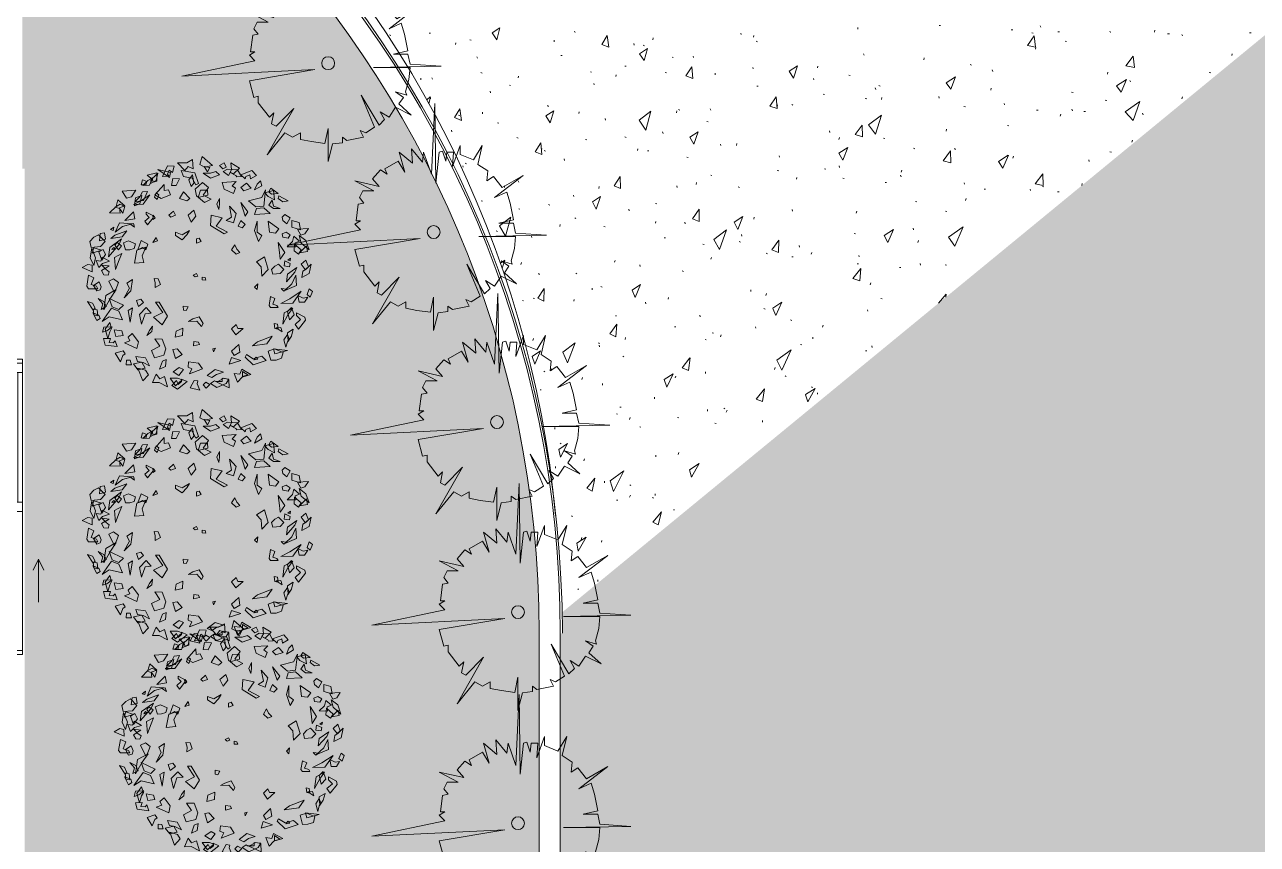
# Model space of a CAD drawing. Header units: millimetres. Extents: x 5357 to 259384, y -16348 to 109893.
# Drawn here: x 127263 to 133106, y 73337 to 77219 of the extents above; entities that cross this region are included whole.
import ezdxf

# ---------------------------------------------------------------- set-up
doc = ezdxf.new("R2010")
doc.units = ezdxf.units.MM
for name, color, linetype, lineweight in [('A-FLOR', 192, 'Continuous', 9), ('A-FLOR-PATT', 8, 'Continuous', 9), ('A-GLAZ', 151, 'Continuous', 9), ('A-WALL', 113, 'Continuous', 9), ('G-IMPT', 8, 'Continuous', 9), ('L-PLNT-1', 7, 'Continuous', 9)]:
    doc.layers.add(name, color=color, linetype=linetype, lineweight=lineweight)

# ---------------------------------------------------------------- blocks, each defined once
blk = doc.blocks.new('1_FAMILY RVT - W01-WxH 1400x1400xmm-389822-TKCS_MB CẢNH QUAN CÂY XANH')
at = {"layer": 'A-GLAZ'}
for p, q in [((248.4, 172.39), (299.2, 197.79)), ((248.4, 172.39), (299.2, 146.99)), ((248.4, 172.39), (451.6, 172.39)), ((-700, 96.19), (-700, -103.81)), ((700, 96.19), (-700, 96.19)), ((-700, 96.19), (-636.5, 96.19)), ((-680.95, 96.19), (-680.95, 7.29)), ((-636.5, 96.19), (-22.225, 96.19)), ((-636.5, 96.19), (-636.5, 51.74)), ((-636.5, 73.965), (-22.225, 73.965)), ((-22.225, 7.29), (-22.225, 96.19)), ((-22.225, 96.19), (22.225, 96.19)), ((22.225, 96.19), (680.95, 96.19)), ((22.225, 96.19), (22.225, 7.29)), ((680.95, 96.19), (700, 96.19)), ((680.95, 96.19), (680.95, 7.29)), ((700, -103.81), (700, 96.19)), ((-700, 7.29), (-680.95, 7.29)), ((-636.5, 51.74), (-680.95, 51.74)), ((-680.95, 7.29), (-22.225, 7.29)), ((22.225, 51.74), (-22.225, 51.74)), ((-22.225, 7.29), (22.225, 7.29)), ((22.225, 29.515), (636.5, 29.515)), ((22.225, 7.29), (636.5, 7.29)), ((636.5, 51.74), (636.5, 7.29)), ((680.95, 51.74), (636.5, 51.74)), ((636.5, 7.29), (700, 7.29)), ((-700, -103.81), (700, -103.81))]:
    blk.add_line(p, q, dxfattribs=at)
blk = doc.blocks.new('FP_177-TKCS_MB CẢNH QUAN CÂY XANH')
at = {"layer": 'A-FLOR-PATT'}
for p, q in [((129478.7, 77180.1), (129514.6, 77203.8)), ((129501.3, 77148), (129514.6, 77203.7)), ((129872.3, 77181.8), (129869.5, 77188.8)), ((131211.5, 77197.7), (131212.7, 77206.3)), ((131604.7, 77215.4), (131597.5, 77215.9)), ((131946.5, 77194.5), (131939.1, 77194.8)), ((132079.3, 77207.1), (132076.5, 77213.9)), ((132167.4, 77185.3), (132159.8, 77185.5)), ((132409, 77182.2), (132406.1, 77188.9)), ((132618.4, 77184.4), (132619.8, 77192.9)), ((128998.1, 77168.2), (128991.8, 77170.7)), ((129187.1, 77178.8), (129180.6, 77179.8)), ((129305.7, 77124.8), (129306.1, 77133.1)), ((129379.7, 77146.6), (129373.2, 77147.7)), ((129501.3, 77148), (129478.8, 77180.1)), ((129772.1, 77138), (129772.8, 77146.4)), ((129999.1, 77125.6), (130024.7, 77167.5)), ((130032.5, 77113.1), (129999.2, 77125.6)), ((130032.5, 77113.2), (130024.7, 77167.5)), ((130152.5, 77122.6), (130149.9, 77129.7)), ((130241.1, 77147.8), (130242, 77156.2)), ((130659.8, 77172.7), (130657.2, 77179.8)), ((130718.1, 77160), (130719.1, 77168.5)), ((130735.8, 77138.8), (130729.6, 77141.1)), ((132016.1, 77121.2), (132048.2, 77166.1)), ((132043.4, 77179.3), (132036.6, 77181.1)), ((132054.1, 77112.5), (132048.2, 77166.1)), ((132201.1, 77139.1), (132194.1, 77140.8)), ((132688.6, 77176.4), (132680.6, 77176.5)), ((132751.4, 77165.9), (132748.4, 77172.5)), ((133077, 77180.8), (133068.6, 77180.6)), ((129409.7, 77060.5), (129406.9, 77067.5)), ((129811.2, 77072.8), (129804.7, 77073.9)), ((130177.8, 77081.8), (130215.2, 77106.6)), ((130198.8, 77049.2), (130177.9, 77081.8)), ((130200.3, 77119.6), (130194.3, 77122.1)), ((130198.8, 77049.2), (130215.2, 77106.5)), ((130337.4, 77063.7), (130331.4, 77066.1)), ((130433.8, 77063.8), (130431.3, 77070.9)), ((131242.2, 77074.8), (131239.7, 77081.8)), ((132054.1, 77112.5), (132016.2, 77121.1)), ((132053.9, 77102.9), (132055.4, 77111.5)), ((132482.6, 77023.6), (132517.1, 77069.6)), ((132522.7, 77016.2), (132517.1, 77069.6)), ((132985.2, 77072.6), (132986.8, 77081.2)), ((130114.1, 77022), (130107.6, 77023.1)), ((130397.3, 76977.1), (130424.8, 77020)), ((130430.5, 76964.9), (130424.8, 77020)), ((130716.8, 77009.6), (130714.4, 77016.8)), ((130887.1, 76998.6), (130926.7, 77024.8)), ((130907.6, 76966.4), (130926.8, 77024.8)), ((131020.6, 77014.4), (131022, 77023)), ((131524.6, 77053.4), (131526.1, 77062)), ((131751.5, 77027.9), (131744.9, 77029.9)), ((132522.7, 77016.2), (132482.6, 77023.6)), ((129141, 76957.3), (129141.5, 76965.6)), ((129196.4, 76961.3), (129193.6, 76968.3)), ((129431, 76989.7), (129425.1, 76992.2)), ((129602.6, 76967.2), (129603.4, 76975.7)), ((129950.2, 76994.1), (129944.3, 76996.6)), ((130065.5, 76973.2), (130066.6, 76981.7)), ((130304.7, 76991.5), (130298.2, 76992.5)), ((130430.4, 76964.9), (130397.3, 76977.1)), ((130535.3, 76981.1), (130536.5, 76989.7)), ((130907.6, 76966.4), (130887.1, 76998.5)), ((131004.2, 76958), (131001.9, 76965.1)), ((131175.5, 76977.9), (131169.3, 76980.1)), ((131631.4, 76944.5), (131674.4, 76972.6)), ((131652.7, 76913.4), (131674.5, 76972.6)), ((131852.1, 76998.3), (131849.6, 77005.2)), ((132395.4, 76985.5), (132397.1, 76994.1)), ((132437.7, 76929.8), (132484.9, 76960)), ((132461, 76900.2), (132484.9, 76960)), ((132504.6, 76948.4), (132502, 76955.1)), ((132885.6, 76990.9), (132878, 76992.3)), ((129471.7, 76897), (129469.1, 76904.2)), ((129566.3, 76930.8), (129560.4, 76933.4)), ((129962.6, 76933.9), (129960.2, 76941.1)), ((130740.3, 76927.9), (130733.7, 76928.8)), ((131296.9, 76912.9), (131294.6, 76920)), ((131318.4, 76928.6), (131312.1, 76930.7)), ((131652.7, 76913.4), (131631.5, 76944.5)), ((131842.4, 76909.2), (131844.1, 76917.9)), ((132232.6, 76897.8), (132225.6, 76899.5)), ((132461, 76900.2), (132437.7, 76929.8)), ((129168.9, 76863.9), (129185.8, 76876.8)), ((129179.5, 76844.8), (129185.9, 76876.8)), ((129188.5, 76870.1), (129182.6, 76872.7)), ((129744.9, 76830.8), (129742.5, 76838)), ((130795.7, 76833.5), (130825.2, 76877.5)), ((130829.1, 76821.9), (130795.7, 76833.5)), ((130829.1, 76821.9), (130825.3, 76877.4)), ((130829.3, 76830.8), (130830.8, 76839.5)), ((130904.8, 76838.3), (130898.8, 76840.7)), ((131053.8, 76889.3), (131047.1, 76890.1)), ((131254.4, 76868.2), (131247.5, 76868.9)), ((131323.9, 76864.9), (131325.5, 76873.6)), ((131597.7, 76872), (131595.4, 76879)), ((131907.5, 76839.1), (131905.2, 76846)), ((132392.3, 76859.6), (132385.2, 76861.3)), ((132478.6, 76806.3), (132549.4, 76856.1)), ((132517, 76765.8), (132549.4, 76856.1)), ((132748.6, 76868.1), (132750.4, 76876.8)), ((129300.8, 76779.1), (129326, 76820.8)), ((129333.1, 76765.7), (129300.9, 76779.1)), ((129325.1, 76789.1), (129318.8, 76790.4)), ((129333.1, 76765.7), (129326, 76820.8)), ((129432.7, 76796.3), (129433.6, 76804.8)), ((129733.8, 76787.4), (129770.6, 76811.8)), ((129753.6, 76753.9), (129733.8, 76787.4)), ((129753.6, 76753.9), (129770.6, 76811.7)), ((129889.6, 76798.4), (129890.8, 76807.1)), ((130016.3, 76767.3), (130014.1, 76774.6)), ((130174.9, 76767), (130230.6, 76809.1)), ((130206.7, 76720.4), (130230.6, 76809)), ((130352.1, 76802.1), (130353.5, 76810.8)), ((130368.8, 76814.9), (130362.9, 76817.4)), ((130514.9, 76813.9), (130512.7, 76821.1)), ((131262.4, 76744.4), (131324.3, 76790.1)), ((131295.3, 76700.1), (131324.4, 76790)), ((131722.4, 76830.8), (131715.2, 76831.2)), ((132067.1, 76813.8), (132059.6, 76814.1)), ((132171.8, 76786.4), (132173.7, 76795.1)), ((132229.3, 76811.5), (132226.9, 76818.4)), ((132290.9, 76807.4), (132283.2, 76807.6)), ((132516.9, 76765.8), (132478.6, 76806.2)), ((132564, 76792.9), (132561.4, 76799.7)), ((129287.8, 76712.1), (129285.4, 76719.4)), ((129510.2, 76753.3), (129504, 76754.5)), ((130206.7, 76720.4), (130175, 76767)), ((130502.4, 76758.4), (130496.5, 76760.9)), ((131080.2, 76709.2), (131078.2, 76716.4)), ((131200.1, 76698.5), (131232, 76743.5)), ((131234.3, 76687.7), (131232, 76743.4)), ((131295.3, 76700.1), (131262.4, 76744.4)), ((131630.4, 76715.2), (131632.3, 76724)), ((131927.6, 76739.6), (131921, 76741.4)), ((129601.8, 76681.6), (129596.1, 76684.3)), ((129682.8, 76617.5), (129709.8, 76660.3)), ((129714.2, 76604), (129709.8, 76660.2)), ((129927.1, 76673.9), (129920.9, 76675.1)), ((130113.9, 76685.4), (130108.1, 76688)), ((130288.7, 76704.4), (130286.6, 76711.7)), ((130416.3, 76686.6), (130455.2, 76712.4)), ((130434.9, 76653.2), (130416.4, 76686.5)), ((130435, 76653.2), (130455.2, 76712.3)), ((131122.7, 76676.1), (131124.5, 76684.9)), ((131234.3, 76687.7), (131200.2, 76698.5)), ((131340.1, 76679.9), (131333.8, 76682.1)), ((132511.3, 76663.3), (132513.4, 76672.1)), ((129714.2, 76604), (129682.8, 76617.5)), ((129713.4, 76623.5), (129714.7, 76632.2)), ((129731.3, 76620.6), (129725.7, 76623.2)), ((130168.5, 76622.8), (130170, 76631.5)), ((130221.8, 76621.2), (130215.5, 76622.3)), ((130562.7, 76646.5), (130560.8, 76653.8)), ((130637.5, 76646.9), (130639.2, 76655.7)), ((130841.2, 76591.4), (130839.3, 76598.7)), ((131122.8, 76610.7), (131164.7, 76638.3)), ((131141.5, 76578.2), (131122.8, 76610.7)), ((131141.5, 76578.2), (131164.7, 76638.2)), ((131482.4, 76631.9), (131476.1, 76634)), ((131616.9, 76575.1), (131651.3, 76621.1)), ((131652.5, 76565.4), (131651.3, 76621)), ((131673.1, 76626.9), (131671.1, 76633.9)), ((131879.5, 76571.5), (131925.4, 76601.1)), ((131899.5, 76540.4), (131925.5, 76601)), ((132414.1, 76616), (132407, 76617.7)), ((129341.4, 76543.8), (129339.2, 76551.2)), ((129357.4, 76559.9), (129351.7, 76562.7)), ((129822.1, 76576), (129820.1, 76583.4)), ((130408.1, 76590.2), (130401.8, 76591.2)), ((131125, 76543.1), (131123.2, 76550.4)), ((131652.4, 76565.4), (131617, 76575)), ((131899.5, 76540.3), (131879.5, 76571.4)), ((131947.5, 76586.9), (131949.7, 76595.8)), ((132308.9, 76571.9), (132306.7, 76578.8)), ((130056.8, 76456.4), (130086, 76500.2)), ((130087.8, 76443.1), (130086, 76500.2)), ((130520.5, 76504.5), (130514.8, 76507)), ((130836.9, 76527.6), (130830.4, 76528.5)), ((130920.9, 76487.1), (130922.9, 76496)), ((131059.7, 76534.4), (131053.7, 76536.7)), ((131147.9, 76491.1), (131141.2, 76491.8)), ((131416.9, 76499.3), (131415.1, 76506.5)), ((131417.8, 76521), (131419.9, 76529.9)), ((132052.5, 76465.6), (132089.5, 76512.6)), ((132089.9, 76457.1), (132089.6, 76512.5)), ((129536.8, 76448.3), (129538.2, 76457.1)), ((129604.8, 76472.6), (129602.8, 76480.1)), ((129984.6, 76443.2), (129986.2, 76452.1)), ((130087.8, 76443.1), (130056.8, 76456.3)), ((130355.5, 76447.8), (130353.7, 76455.2)), ((130445.3, 76462.8), (130447.2, 76471.7)), ((130651.1, 76448.2), (130645.3, 76450.7)), ((131347.9, 76471.9), (131341.1, 76472.5)), ((131717.9, 76463.7), (131716.1, 76470.8)), ((131817.8, 76440), (131810.5, 76440.4)), ((132030.9, 76433.6), (132029, 76440.6)), ((132089.9, 76457.1), (132052.5, 76465.6)), ((132094.3, 76450.7), (132087.6, 76452.4)), ((132166.4, 76427.8), (132158.8, 76427.9)), ((132273.3, 76458.3), (132275.7, 76467.2)), ((129432.8, 76383.4), (129426.8, 76384.7)), ((129751.8, 76364.4), (129746.3, 76367.2)), ((129866.5, 76404.7), (129864.7, 76412.2)), ((129955, 76380.2), (129993.1, 76405.5)), ((129971.9, 76345.7), (129955, 76380.2)), ((129971.9, 76345.7), (129993.1, 76405.5)), ((130259.1, 76370.3), (130253.5, 76372.9)), ((131492.2, 76380.1), (131485.9, 76382.2)), ((131722.6, 76387.2), (131725, 76396.2)), ((129513.5, 76266.9), (129568.2, 76308.3)), ((129541.6, 76217.9), (129568.2, 76308.3)), ((129610.8, 76345), (129604.7, 76346.3)), ((130129, 76337.6), (130127.3, 76345.1)), ((130428.6, 76300.1), (130460.1, 76345)), ((130459.7, 76287.4), (130460.1, 76345)), ((130626.5, 76283.4), (130667.4, 76310.5)), ((130642.8, 76249.5), (130667.5, 76310.4)), ((130718.6, 76297.8), (130720.8, 76306.8)), ((130901.8, 76336.2), (130900.2, 76343.6)), ((131204.6, 76326.5), (131206.9, 76335.4)), ((131634.5, 76334), (131628.2, 76336)), ((129541.6, 76217.9), (129513.5, 76266.9)), ((129800.2, 76263.5), (129802, 76272.4)), ((129876, 76302), (129870.5, 76304.7)), ((130013.8, 76262.4), (130007.7, 76263.6)), ((130252.7, 76278.5), (130254.7, 76287.4)), ((130393.3, 76276), (130391.7, 76283.5)), ((130459.6, 76287.4), (130428.6, 76300.1)), ((130642.8, 76249.5), (130626.5, 76283.4)), ((131336.8, 76220.1), (131381.4, 76249.1)), ((131353.7, 76187.5), (131381.5, 76249.1)), ((131475.9, 76248.1), (131474.3, 76255.3)), ((131641.8, 76213.5), (131710.7, 76262.5)), ((131672.2, 76169.5), (131710.7, 76262.5)), ((129504, 76239.6), (129498.6, 76242.4)), ((129667.6, 76210.6), (129666, 76218.2)), ((130300.8, 76209.3), (130294.7, 76210.4)), ((130529.4, 76202), (130589.8, 76246.8)), ((130556.4, 76154.4), (130529.4, 76201.9)), ((130556.4, 76154.4), (130589.8, 76246.8)), ((130655.2, 76189.9), (130649.5, 76192.3)), ((130661.8, 76217.3), (130660.4, 76224.8)), ((130803.9, 76152.6), (130838, 76198.5)), ((130835.6, 76140.7), (130838, 76198.5)), ((131200.3, 76228.1), (131194.4, 76230.3)), ((131353.7, 76187.5), (131336.8, 76220.1)), ((131497.1, 76187.3), (131499.7, 76196.3)), ((131672.2, 76169.5), (131641.9, 76213.5)), ((130483.3, 76178.7), (130477.1, 76179.7)), ((130783.2, 76134.4), (130777.5, 76136.8)), ((130835.6, 76140.7), (130804, 76152.5)), ((130935.8, 76165.9), (130934.5, 76173.4)), ((130990.9, 76131.7), (130993.4, 76140.8)), ((129518, 76089.7), (129539.7, 76104.1)), ((129526.1, 76066.7), (129539.7, 76104.1)), ((129615.5, 76083.5), (129617.4, 76092.5)), ((130059.5, 76093.9), (130061.7, 76103)), ((130180.2, 76074.1), (130178.9, 76081.7)), ((130515.8, 76108.3), (130518.2, 76117.3)), ((130906.3, 76119), (130899.8, 76119.8)), ((131215.7, 76085.8), (131209, 76086.5)), ((131217.9, 76119.1), (131216.5, 76126.5)), ((131509.2, 76080.9), (131507.9, 76088.2)), ((131631.8, 76079.5), (131625.6, 76081.5)), ((129701.7, 76034.5), (129700.4, 76042.2)), ((129880.5, 76039.7), (129875.3, 76042.4)), ((130385.6, 76050.1), (130380.2, 76052.7)), ((131189.2, 76016.8), (131226, 76063.8)), ((131222, 76006.1), (131189.2, 76016.8)), ((131222, 76006.1), (131226, 76063.8)), ((131415.8, 76069.2), (131408.9, 76069.7)), ((129694.8, 75924.2), (129725.9, 75969)), ((129723.5, 75909.8), (129725.9, 75969)), ((129953.4, 75963.2), (129952.2, 75970.9)), ((129999.8, 75976.7), (129994.5, 75979.4)), ((130141.9, 75962.5), (130181.9, 75989)), ((130156, 75927.3), (130141.9, 75962.5)), ((130156, 75927.3), (130181.9, 75989)), ((130705.7, 75955.7), (130704.6, 75963.2)), ((131270.9, 75987), (131273.8, 75996.2)), ((129627.8, 75910.6), (129622.7, 75913.5)), ((129678.8, 75923.1), (129673, 75924.4)), ((129723.5, 75909.8), (129694.8, 75924.2)), ((129866, 75909), (129868.3, 75918.2)), ((130207, 75897.8), (130205.9, 75905.5)), ((130312.5, 75918.5), (130315.1, 75927.6)), ((130776.5, 75936.6), (130779.3, 75945.8)), ((130808.8, 75875.8), (130852.3, 75904.2)), ((130822.8, 75841.7), (130852.3, 75904.2)), ((131326.8, 75920.5), (131320.8, 75922.6)), ((131594.3, 75899.5), (131630.6, 75943.3)), ((131629.3, 75928.2), (131630.6, 75943.3)), ((130068.7, 75839.6), (130062.8, 75840.8)), ((130464.7, 75835.7), (130463.8, 75843.4)), ((130772.7, 75872.3), (130767.2, 75874.7)), ((130822.8, 75841.6), (130808.8, 75875.7)), ((131259, 75861.9), (131258, 75869.3)), ((130037, 75754.8), (130070.6, 75800.7)), ((130065.5, 75741), (130070.6, 75800.7)), ((130348.9, 75787.6), (130342.8, 75788.7)), ((130728, 75781.2), (130727.2, 75788.8)), ((130898.8, 75818.2), (130893.2, 75820.6)), ((131044.1, 75786.5), (131047.2, 75795.7)), ((129671.9, 75724), (129674.5, 75733.2)), ((130065.4, 75741), (130037, 75754.8)), ((130108.7, 75728.4), (130111.5, 75737.7)), ((130493.3, 75726.3), (130488, 75728.8)), ((130528, 75758.4), (130521.9, 75759.4)), ((130561.6, 75741.3), (130564.6, 75750.6)), ((130999.3, 75731.6), (130998.5, 75739.1)), ((129668.3, 75647.8), (129707.4, 75673.8)), ((129680.4, 75611.3), (129707.4, 75673.7)), ((129813.8, 75668.8), (129872.8, 75712.9)), ((129835.4, 75618.2), (129813.9, 75668.8)), ((129835.4, 75618.2), (129872.8, 75712.9)), ((129987.8, 75709), (129982.7, 75711.8)), ((129987.6, 75692.7), (129986.8, 75700.6)), ((130828.8, 75631), (130895.7, 75679.2)), ((130851.5, 75583.5), (130895.7, 75679.2)), ((130946.4, 75703.3), (130940, 75704.1)), ((131255.2, 75674.6), (131248.5, 75675.1)), ((131280, 75690.8), (131279.2, 75698.3)), ((129680.4, 75611.3), (129668.3, 75647.7)), ((130102.5, 75646.2), (130097.5, 75649)), ((130380.2, 75594.4), (130416.6, 75641.4)), ((130409.1, 75581.5), (130416.7, 75641.3)), ((130851.5, 75583.5), (130828.8, 75631)), ((129728.4, 75574.8), (129723.5, 75577.7)), ((129760.7, 75581), (129760, 75589)), ((129904.4, 75538.1), (129907.3, 75547.4)), ((130294.9, 75538.3), (130337.2, 75566.1)), ((130306.2, 75502.7), (130337.2, 75566.1)), ((130346.1, 75545.8), (130349.3, 75555.1)), ((130409.1, 75581.5), (130380.2, 75594.4)), ((130490.5, 75567.6), (130489.9, 75575.3)), ((130816.7, 75585.7), (130820, 75595)), ((130873.1, 75553), (130867.6, 75555.4)), ((129711.9, 75489.1), (129706.3, 75490.4)), ((130002.6, 75511.9), (130002, 75519.8)), ((130306.2, 75502.7), (130294.9, 75538.2)), ((130730.9, 75446.2), (130770.3, 75494.2)), ((130760.7, 75434.5), (130770.4, 75494.2)), ((130964, 75466.9), (131010.5, 75496.8)), ((130975.7, 75432.8), (131010.5, 75496.8)), ((130997.8, 75501), (130992.3, 75503.2)), ((130248.5, 75446.4), (130248.1, 75454.3)), ((130760.7, 75434.5), (130730.9, 75446.2)), ((130975.7, 75432.8), (130964, 75466.8)), ((131021.3, 75468.4), (131020.8, 75476)), ((130073.2, 75374), (130068.3, 75376.8)), ((130089.7, 75407.1), (130084, 75408.2)), ((130500.2, 75388.9), (130499.9, 75396.7)), ((130582, 75400.2), (130576.8, 75402.7)), ((130588.6, 75384.6), (130592.2, 75394.1)), ((130130.1, 75349.9), (130133.5, 75359.4)), ((130184, 75312.2), (130179.1, 75314.9)), ((130363.8, 75357.7), (130357.9, 75358.6)), ((130540.2, 75330.7), (130534.2, 75331.5)), ((130759.8, 75336.6), (130759.5, 75344.3)), ((129776.5, 75303.6), (129776.3, 75311.6)), ((129794.4, 75207.5), (129835.6, 75234.8)), ((129803.1, 75170.5), (129794.4, 75207.5)), ((129805.5, 75234), (129800.8, 75236.9)), ((129803.1, 75170.5), (129835.6, 75234.8)), ((129913.4, 75153.8), (129917, 75163.4)), ((130254.8, 75171.9), (130254.8, 75179.8)), ((130359.8, 75183.3), (130363.7, 75192.8)), ((130414.5, 75111.4), (130459.7, 75140.7)), ((130423, 75075.8), (130459.7, 75140.7)), ((129778.7, 75118.2), (129778.7, 75126.3)), ((130038.5, 75058.8), (130103.5, 75106.1)), ((130054, 75007.9), (130103.5, 75106.1)), ((130423, 75075.8), (130414.5, 75111.3)), ((129926.9, 75023.9), (129965.8, 75071.9)), ((129952.7, 75009.9), (129926.9, 75023.8)), ((129952.7, 75009.9), (129965.9, 75071.8)), ((130011.9, 75049.5), (130012.1, 75057.5)), ((130054, 75007.9), (130038.5, 75058.8)), ((130136.8, 75036.4), (130132.1, 75039.1)), ((130074.6, 74966.5), (130069, 74967.5)), ((130130.5, 74981.7), (130134.5, 74991.3)), ((130244.2, 74976.3), (130239.4, 74979)), ((130251.1, 74989.2), (130251.4, 74997.2)), ((130240, 74863.3), (130282.2, 74912.4)), ((130266.5, 74850.6), (130282.2, 74912.4)), ((130343.5, 74921.2), (130337.7, 74922)), ((129859, 74889.9), (129854.5, 74892.7)), ((130266.5, 74850.6), (130240, 74863.3)), ((129880.8, 74763), (129924.7, 74791.7)), ((129886.2, 74725.8), (129924.7, 74791.7)), ((129900.4, 74779.8), (129904.7, 74789.5)), ((129886.2, 74725.8), (129880.8, 74762.9)), ((129997.4, 74768.7), (129998, 74776.8)), ((129979.3, 74582), (129980.2, 74590.2)), ((129888.8, 74544.2), (129884.6, 74547))]:
    blk.add_line(p, q, dxfattribs=at)
blk = doc.blocks.new('CAY MAI VAN PHUC - CAY DUC SOC_dwg-2256080-TKCS_MB CẢNH QUAN CÂY XANH')
at = {"layer": 'G-IMPT', "flags": 128}
blk.add_lwpolyline([(32.8, 479.5), (12.9, 293.4), (6.2, 771.8), (-13.8, 346.6), (-60.3, 479.5), (-67, 419.7), (-133.5, 499.4), (-126.8, 413), (-206.6, 479.5), (-173.4, 359.9), (-213.3, 426.3), (-293.1, 379.8), (-279.8, 346.6), (-319.7, 373.2), (-366.2, 320), (-326.3, 273.5), (-472.6, 306.7), (-359.6, 246.9), (-426.1, 246.9), (-446, 207.1), (-419.4, 173.8), (-452.7, 167.2), (-466, 67.5), (-439.4, 67.5), (-472.6, 47.6), (-439.4, 14.4), (-878.3, -78.6), (-80.3, -38.8), (-472.6, -105.2), (-446, -204.9), (-419.4, -198.2), (-419.4, -238.1), (-352.9, -324.5), (-326.3, -297.9), (-339.6, -364.4), (-313, -377.6), (-206.6, -271.3), (-366.2, -550.4), (-259.8, -417.5), (-213.3, -444.1), (-166.7, -417.5), (-166.7, -457.4), (-100.2, -470.7), (-19.9, -481.4), (-0.5, -390.9), (-0.5, -590.3), (26.2, -484), (86, -477.3), (86, -444.1), (112.6, -464), (212.4, -444.1), (192.4, -404.2), (225.7, -417.5), (278.9, -384.3), (199.1, -191.6), (305.5, -371), (338.7, -337.8), (312.1, -291.3), (365.3, -324.5), (405.2, -264.7), (498.3, -311.2), (425.2, -244.8), (451.8, -204.9), (405.2, -171.7), (471.7, -191.6), (465.1, -171.7), (485, -98.6), (491.7, -25.5), (272.2, -25.5), (677.9, -18.8), (491.7, -5.6), (478.4, 54.2), (391.9, 54.2), (478.4, 74.2), (458.4, 173.8), (438.5, 240.3), (365.3, 207.1), (538.2, 340), (411.9, 266.9), (358.7, 333.3), (318.8, 306.7), (325.4, 366.5), (265.6, 406.4), (292.2, 519.4), (239, 433), (159.2, 466.2), (159.2, 519.4), (112.6, 393.1), (119.3, 479.5), (79.4, 479.5), (72.7, 426.3), (52.8, 486.1)], close=True, dxfattribs=at)
at = {"layer": 'G-IMPT'}
blk.add_circle((0, 0), 38.6, dxfattribs=at)
blk = doc.blocks.new('CAY MAI VAN PHUC - CAY BONG TRANG-2256081-TKCS_MB CẢNH QUAN CÂY XANH')
at = {"xscale": 0.7894736842105263, "yscale": 0.7894736842105263, "zscale": 0.7894736842105263}
blk.add_blockref('CAY MAI VAN PHUC - CAY DUC SOC_dwg-2256080-TKCS_MB CẢNH QUAN CÂY XANH', (0, 0), dxfattribs=at)
blk = doc.blocks.new('CAY BACH TRINH - CAY BACH TRINH_dwg-2249800-TKCS_MB CẢNH QUAN CÂY XANH')
at = {"layer": 'G-IMPT', "flags": 128}
for points in [[(-357, 1653), (-250, 1541), (-201, 1603), (-123, 1566), (-133, 1703), (-220, 1653)], [(7, 1749), (-25, 1628), (43, 1591), (160, 1616)], [(335, 1653), (267, 1616), (316, 1566), (365, 1591)], [(423, 1516), (443, 1553), (433, 1653), (560, 1578), (472, 1491)], [(-715, 1368), (-728, 1408), (-805, 1472), (-663, 1508), (-663, 1385)], [(-648, 1504), (-672, 1392), (-758, 1347), (-746, 1419), (-706, 1444)], [(-477, 1437), (-459, 1512), (-646, 1555)], [(-578, 1452), (-505, 1613), (-404, 1608), (-431, 1511), (-482, 1548), (-505, 1489), (-486, 1456)], [(-83, 1327), (-48, 1351), (-99, 1506), (-301, 1542), (-270, 1454), (-140, 1428)], [(-133, 1478), (-191, 1403), (-152, 1303), (-113, 1353)], [(23, 1503), (131, 1428), (267, 1478), (209, 1528), (131, 1503)], [(121, 1587), (40, 1602), (86, 1521)], [(533, 1553), (590, 1452), (520, 1446), (509, 1467), (423, 1512), (399, 1468), (319, 1525), (383, 1562)], [(579, 1478), (745, 1541), (813, 1466), (725, 1416), (716, 1478), (657, 1453), (647, 1416)], [(-874, 1403), (-896, 1328), (-826, 1327), (-809, 1379)], [(-870, 1320), (-769, 1323), (-719, 1438), (-798, 1395)], [(-556, 1333), (-692, 1179), (-600, 1129), (-460, 1181), (-492, 1255), (-553, 1247)], [(-428, 1425), (-446, 1319), (-376, 1318), (-327, 1420)], [(14, 1366), (-94, 1266), (-74, 1166), (43, 1066), (140, 1116), (23, 1178), (101, 1291)], [(511, 1378), (306, 1366), (335, 1266), (472, 1203), (501, 1278), (452, 1316)], [(667, 1353), (579, 1291), (628, 1241), (735, 1278)], [(871, 1391), (823, 1341), (784, 1253), (891, 1316)], [(1027, 1278), (998, 1228), (1037, 1191), (1135, 1203)], [(-1364, 914), (-1208, 910), (-1218, 988), (-1136, 1017), (-1240, 1107), (-1267, 1010)], [(-1174, 1238), (-1112, 1130), (-1037, 1152), (-972, 1252)], [(-766, 1181), (-866, 1042), (-1009, 1038), (-900, 1094)], [(-996, 1019), (-915, 1047), (-883, 1171), (-978, 1137)], [(-989, 1076), (-860, 1099), (-799, 1231), (-876, 1225), (-913, 1152)], [(-697, 1145), (-671, 1210), (-634, 1180), (-660, 1114)], [(-269, 1228), (-328, 1128), (-220, 1091), (-172, 1128)], [(-50, 1140), (92, 1178), (86, 1252), (-14, 1249)], [(267, 1128), (228, 1041), (257, 966), (267, 1041)], [(696, 1091), (891, 1141), (949, 1253), (920, 1016), (803, 1003)], [(1064, 1244), (1080, 1108), (985, 1158), (937, 1212)], [(1047, 1103), (998, 1028), (1066, 978), (1164, 978), (1066, 1016)], [(1144, 1166), (1135, 1128), (1203, 1078), (1281, 1091)], [(-1164, 910), (-1135, 1007), (-1204, 1044), (-1282, 1000), (-1216, 980)], [(-1010, 928), (-1137, 803), (-990, 828)], [(-840, 791), (-799, 735), (-718, 839), (-724, 876), (-821, 927), (-821, 894), (-775, 847)], [(-415, 941), (-483, 878), (-454, 853), (-386, 878)], [(-113, 953), (-201, 878), (-152, 778), (-84, 866)], [(413, 1016), (443, 853), (365, 803), (472, 766), (511, 903)], [(647, 866), (579, 1066), (686, 928)], [(813, 978), (784, 891), (1018, 903), (920, 991)], [(-1279, 631), (-1217, 768), (-1027, 752), (-1169, 714)], [(-993, 702), (-1009, 756), (-1064, 751)], [(-717, 878), (-717, 816), (-688, 841)], [(140, 878), (131, 728), (335, 603), (384, 628), (218, 716), (306, 841)], [(579, 803), (540, 716), (599, 691), (647, 741)], [(823, 791), (784, 653), (842, 491), (891, 578), (823, 628)], [(988, 791), (1008, 628), (1096, 616), (1144, 678)], [(1261, 753), (1203, 803), (1193, 853), (1232, 891), (1310, 841)], [(1339, 702), (1463, 665), (1444, 774), (1337, 802)], [(-1595, 553), (-1527, 591), (-1429, 491), (-1497, 416), (-1634, 403), (-1653, 491)], [(-1424, 524), (-1440, 618), (-1501, 607), (-1513, 501)], [(-1302, 703), (-1351, 666), (-1312, 653)], [(-1109, 650), (-1174, 560), (-1345, 537), (-1285, 585)], [(-721, 477), (-654, 499), (-671, 550)], [(-220, 591), (-289, 516), (-386, 578), (-386, 628), (-289, 591), (-181, 653)], [(1310, 591), (1252, 628), (1193, 603), (1203, 553), (1281, 541)], [(1270, 413), (1394, 410), (1386, 473), (1452, 496), (1368, 568), (1347, 490)], [(1422, 673), (1471, 586), (1531, 604), (1583, 684)], [(1447, 578), (1476, 466), (1593, 366), (1544, 503)], [(-1597, 135), (-1570, 248), (-1626, 391), (-1648, 247)], [(-1619, 320), (-1482, 361), (-1595, 398)], [(-1478, 213), (-1422, 297), (-1459, 373), (-1523, 336)], [(-1380, 266), (-1361, 403), (-1185, 528), (-1224, 441)], [(-1328, 370), (-1279, 378), (-1302, 402)], [(-1283, 435), (-1251, 475), (-1188, 428), (-1232, 366)], [(-1065, 367), (-1127, 366), (-1158, 473), (-1082, 500), (-981, 458), (-1000, 389)], [(-855, 181), (-881, 279), (-825, 405), (-958, 362), (-994, 169)], [(-942, 366), (-893, 503), (-795, 453), (-825, 366), (-873, 403)], [(-74, 528), (-35, 541), (-6, 491), (-74, 466)], [(491, 441), (443, 366), (511, 303), (569, 328), (521, 378)], [(1135, 478), (1232, 328), (1164, 228), (1154, 328)], [(1378, 453), (1369, 353), (1437, 303), (1476, 366)], [(1553, 425), (1451, 325), (1568, 345)], [(-1363, 198), (-1471, 259), (-1494, 200), (-1562, 210), (-1523, 107), (-1467, 166)], [(-1274, 77), (-1290, 255), (-1183, 312), (-1221, 219)], [(813, 191), (881, 116), (891, -22), (988, 78), (930, 266)], [(1310, 166), (1300, 116), (1222, 128), (1232, 203)], [(1319, 245), (1280, 215), (1311, 205)], [(1476, 153), (1534, 78), (1583, 116), (1544, 216)], [(-1619, 40), (-1622, 139), (-1683, 152), (-1767, 105)], [(-1482, 60), (-1448, -1), (-1384, -6), (-1369, 43), (-1433, 90)], [(-1478, 141), (-1429, 91), (-1371, 128)], [(-74, 16), (-123, -9), (-94, -34), (-55, -22)], [(1085, 125), (1140, 155), (1218, 75), (1163, 15), (1054, 5), (1038, 75)], [(1256, -105), (1272, 5), (1412, 105), (1381, 35)], [(1624, 156), (1594, 16), (1487, -41), (1502, 50), (1551, 81)], [(-1595, -47), (-1673, -9), (-1702, -172), (-1673, -209), (-1536, -209), (-1556, -172), (-1634, -147)], [(-1515, -106), (-1486, -178), (-1501, -227), (-1553, -242), (-1599, -161)], [(-1291, -267), (-1232, -115), (-1304, -62), (-1376, -95)], [(-1145, -345), (-1046, -242), (-1021, -71), (-1105, -125), (-1069, -201)], [(-688, -191), (-610, -147), (-641, -60), (-704, -55), (-685, -122)], [(11, -79), (65, -80), (51, -44), (11, -37)], [(832, -134), (784, -184), (823, -222)], [(1398, -9), (1408, -159), (1232, -234), (1339, -134)], [(-1489, -516), (-1411, -473), (-1448, -396), (-1534, -351), (-1465, -430)], [(-1449, -521), (-1419, -309), (-1263, -222), (-1351, -346)], [(-1224, -515), (-1157, -451), (-1369, -353), (-1324, -476)], [(-935, -470), (-860, -411), (-900, -361), (-966, -383)], [(1085, -355), (1023, -325), (999, -455), (1023, -485), (1132, -485), (1116, -455), (1054, -435)], [(1477, -247), (1352, -421), (1173, -426), (1309, -356)], [(1179, -205), (1218, -245), (1264, -215)], [(1427, -309), (1447, -409), (1525, -409), (1573, -334), (1505, -346)], [(1563, -293), (1595, -211), (1641, -250), (1609, -331)], [(-1604, -526), (-1578, -497), (-1615, -421), (-1690, -396)], [(-1546, -521), (-1536, -609), (-1595, -596), (-1604, -509)], [(-1173, -669), (-1368, -622), (-1473, -694), (-1336, -498), (-1227, -542)], [(-1024, -493), (-1058, -702), (-1088, -530)], [(-888, -735), (-838, -578), (-745, -570), (-823, -487), (-921, -590)], [(-582, -741), (-504, -613), (-626, -407), (-681, -406), (-575, -561), (-711, -631)], [(-229, -532), (-269, -525), (-272, -467), (-200, -477)], [(1202, -735), (1225, -565), (1350, -495), (1280, -595)], [(1330, -484), (1271, -546), (1300, -671), (1369, -596)], [(-1553, -680), (-1504, -649), (-1521, -598), (-1613, -563)], [(-1390, -946), (-1429, -809), (-1361, -709), (-1332, -796), (-1361, -846)], [(-129, -656), (-34, -622), (23, -722), (0, -767), (-69, -688), (-193, -693)], [(1124, -735), (1132, -805), (1085, -795), (1077, -725)], [(1384, -736), (1435, -805), (1537, -675), (1529, -628), (1408, -565), (1408, -607), (1465, -665)], [(-1468, -852), (-1402, -831), (-1326, -772), (-1450, -777)], [(-1270, -915), (-1163, -901), (-1183, -834), (-1295, -817)], [(-1144, -1010), (-957, -1095), (-936, -993), (-1027, -873), (-1088, -926), (-1063, -982)], [(-811, -903), (-736, -844), (-727, -764), (-770, -826)], [(-393, -926), (-281, -901), (-277, -790), (-378, -835)], [(614, -795), (506, -893), (444, -803), (510, -740), (536, -796)], [(1048, -911), (967, -1024), (753, -1052), (829, -993)], [(1193, -846), (1173, -780), (1104, -785)], [(1249, -1075), (1218, -965), (1272, -885), (1295, -955), (1272, -995)], [(1359, -809), (1271, -859), (1281, -984), (1330, -909)], [(-1251, -1066), (-1426, -1044), (-1452, -946), (-1351, -943), (-1371, -1002), (-1308, -1008), (-1282, -979)], [(-698, -1231), (-557, -1193), (-527, -1096), (-584, -953), (-693, -951), (-619, -1061), (-741, -1124)], [(-120, -1056), (-31, -1033), (-45, -997), (-117, -988)], [(176, -1143), (205, -1087), (168, -1096)], [(550, -1034), (443, -1134), (482, -1196), (569, -1146)], [(-1130, -1172), (-1165, -1196), (-1203, -1289), (-1280, -1164), (-1162, -1128)], [(-1117, -1335), (-1039, -1334), (-1059, -1267), (-1114, -1266)], [(-771, -1348), (-831, -1232), (-975, -1212), (-947, -1284), (-866, -1298)], [(-622, -1399), (-535, -1360), (-523, -1254), (-580, -1280)], [(-384, -1242), (-286, -1181), (-363, -1098), (-424, -1108)], [(411, -1324), (581, -1272), (441, -1226)], [(667, -1184), (647, -1221), (764, -1334), (959, -1271), (891, -1209), (764, -1246)], [(775, -1261), (835, -1251), (807, -1222)], [(1103, -1266), (1025, -1267), (986, -1133), (1081, -1099), (1208, -1151), (1184, -1238)], [(1066, -1096), (1086, -1171), (1271, -1121)], [(-883, -1296), (-1010, -1321), (-942, -1409), (-834, -1384)], [(-872, -1573), (-787, -1482), (-829, -1416), (-944, -1384)], [(-336, -1491), (-270, -1405), (-332, -1372), (-423, -1439)], [(-180, -1469), (12, -1396), (-45, -1309), (-194, -1290), (-200, -1370), (-142, -1392)], [(323, -1445), (199, -1404), (83, -1492), (153, -1523), (221, -1476)], [(731, -1476), (595, -1400), (567, -1474), (481, -1461), (531, -1590), (600, -1516)], [(608, -1509), (686, -1484), (608, -1434)], [(-505, -1659), (-547, -1509), (-620, -1542), (-671, -1472), (-727, -1598), (-626, -1595)], [(-386, -1646), (-464, -1534), (-357, -1534), (-289, -1559)], [(-215, -1584), (-355, -1693), (-443, -1641), (-373, -1567), (-346, -1624), (-297, -1583), (-299, -1545)], [(-55, -1574), (-63, -1616), (-24, -1708), (-167, -1674), (-109, -1565)], [(69, -1680), (123, -1624), (62, -1590), (23, -1629)], [(228, -1671), (131, -1609), (189, -1571), (209, -1584), (306, -1584), (306, -1534), (404, -1546), (365, -1609)], [(411, -1674), (406, -1550), (330, -1534), (226, -1592)]]:
    blk.add_lwpolyline(points, close=True, dxfattribs=at)
blk = doc.blocks.new('CAY BACH TRINH - CAY BACH TRINH-2249732-TKCS_MB CẢNH QUAN CÂY XANH')
at = {"xscale": 0.3200000000000001, "yscale": 0.3200000000000001, "zscale": 0.3200000000000001}
blk.add_blockref('CAY BACH TRINH - CAY BACH TRINH_dwg-2249800-TKCS_MB CẢNH QUAN CÂY XANH', (0, 0), dxfattribs=at)

msp = doc.modelspace()

# ---------------------------------------------------------------- hatches: boundary and pattern name
at = {"layer": 'A-FLOR-PATT'}
h = msp.add_hatch(dxfattribs=at)
h.set_pattern_fill('FP_23', color=256, style=0, pattern_type=2)
h.set_pattern_definition([(0, (167.64, 11.2), (558.8, 558.8), [83.82, -16.764, 22.352, -16.764, -419.1]), (0, (167.64, 11.2), (558.8, 558.8), [-139.7, 83.82, -335.28]), (0, (139.7, 27.94), (558.8, 558.8), [55.88, -41.91, 83.82, -41.91, -335.28]), (0, (139.7, 27.94), (558.8, 558.8), [-223.52, 55.88, -279.4]), (0, (335.3, 251.46), (558.8, 558.8), [69.85, -27.94, 69.85, -391.16]), (0, (55.9, 363.2), (558.8, 558.8), [27.94, -55.88, 27.94, -447.04]), (90, (111.76, 363.2), (-558.8, 558.8), [50.292, -508.508]), (90, (279.4, 27.94), (-558.8, 558.8), [55.88, -502.92]), (90, (419.1, 251.46), (-558.8, 558.8), [55.88, -502.92]), (45, (352.04, 22.35), (0, 558.7996), [55.88, -734.383]), (135, (206.76, 22.35), (-558.7996, 0), [55.88, -734.383]), (63.435, (335.28, 25.15), (-0.0005, 558.8001), [55.88, -1193.635]), (75.964, (307.34, 27.94), (-0.00237, 558.80038), [55.88, -2248.111]), (75.964, (447.04, 251.46), (-0.00237, 558.80038), [44.704, -2259.287]), (75.964, (122.94, 363.22), (-0.00237, 558.80038), [39.116, -2264.875]), (104.036, (251.46, 27.94), (0.00237, 558.80038), [55.88, -2248.111]), (104.036, (391.16, 251.46), (0.00237, 558.80038), [44.704, -2259.287]), (104.036, (100.58, 363.22), (0.00237, 558.80038), [39.116, -2264.875]), (116.565, (223.52, 25.15), (0.0005, 558.8001), [55.88, -1193.634])])
h.paths.add_polyline_path([(127279.7, 17346.9), (128821.3, 17348), (128913.1, 17354.5), (129012.7, 17373), (129095.6, 17396.9), (129203.1, 17443.5), (129291.6, 17495), (129356.5, 17541.1), (129431, 17607.6), (129497.5, 17682), (129555.2, 17763.4), (129603.5, 17850.8), (129641.7, 17943), (129669.3, 18038.9), (129686.7, 18149), (129691.6, 18236.9), (129691.6, 33727.4), (128462.6, 33727.4), (128462.6, 33737.4), (127262.6, 33737.4), (127262.6, 27336.9), (127252.6, 27336.9), (127252.6, 25721.9), (127262.6, 25721.9), (127262.6, 19136.9), (127252.6, 19136.9), (127252.6, 17346.9)])
h.paths.add_polyline_path([(127262.6, 37137.4), (129701.6, 37137.4), (129701.6, 40386.3), (129693.8, 40471.7), (129671.1, 40555.4), (129647.1, 40613.3), (129606.1, 40680.2), (129555.2, 40739.9), (129495.5, 40790.8), (129426.5, 40832.7), (129356.1, 40861.9), (129279.8, 40880.2), (129201.6, 40886.3), (128501.6, 40886.3), (128501.6, 61586.3), (129201.6, 61586.3), (129287, 61594.2), (129370.7, 61616.8), (129428.6, 61640.8), (129495.5, 61681.8), (129555.2, 61732.8), (129606.1, 61792.4), (129647.1, 61859.3), (129677.2, 61931.8), (129695.5, 62008.1), (129701.6, 62086.3), (129700.3, 74388.5), (129695.3, 74585.1), (129676.5, 74832.7), (129645.1, 75078.9), (129601.3, 75323.3), (129545.2, 75565.1), (129476.9, 75803.8), (129396.6, 76038.7), (129304.5, 76269.3), (129200.9, 76494.9), (129085.9, 76714.9), (128959, 76930.4), (128817.7, 77143.9), (128666.7, 77348.2), (128506.4, 77543.2), (128337.2, 77728.8), (128159.4, 77904.8), (127973.6, 78071), (127780.1, 78227), (127579.5, 78372.8), (127372.1, 78507.9), (127154.9, 78634.2), (126917.8, 78755.4), (126691.3, 78856.9), (126486.1, 78937.9), (126253.1, 79016.6), (126016.5, 79083.6), (125777.1, 79138.6), (125535.3, 79181.5), (125291.7, 79212.2), (125047, 79230.7), (124801.6, 79236.9), (118352.6, 79236.9), (118352.6, 78636.9), (118652.6, 78636.9), (118652.6, 78246.9), (122742.5, 78246.9), (122742.5, 78236.9), (122752.5, 78236.9), (122752.5, 79046.9), (125162.5, 79046.9), (125162.9, 78246.9), (127252.6, 78246.9), (127252.6, 76536.9), (127262.6, 76536.9), (127262.6, 69762.3), (127252.6, 69761.9), (127252.6, 68136.9), (127262.1, 68136.9), (127262.6, 61561.9), (127252.6, 61561.9), (127252.6, 59946.9), (127262.6, 59946.9), (127262.6, 53361.9), (127252.6, 53361.9), (127252.6, 51736.9), (127262.6, 51736.9), (127262.6, 45161.9), (127252.6, 45161.9), (127252.6, 43536.9), (127262.6, 43536.9), (127262.6, 37150.6)])
h.paths.add_polyline_path([(114552.6, 78246.9), (114552.6, 78636.9), (114552.6, 78639), (114552.6, 78649), (114852.6, 78649), (114852.6, 79318.2), (100352.6, 79318.2), (100172.4, 79311.5), (99993.1, 79291.8), (99836.3, 79264.3), (99668, 79222.6), (99503.1, 79169.4), (99342.2, 79104.8), (99165.7, 79017.6), (99035.8, 78943.1), (98891.7, 78846.8), (98754.7, 78740.6), (98625.3, 78625.3), (98504.2, 78501.2), (98392, 78369), (98301.8, 78246.9), (114542.6, 78246.9)])
h = msp.add_hatch(dxfattribs=at)
h.set_pattern_fill('FP_27', color=256, style=0, pattern_type=2)
h.set_pattern_definition([(50.045, (457.64, 0), (480.2038, -42.077), [50.259, -552.85]), (354.992, (457.64, 0), (-92.893, 504.3906), [40.17, -441.873]), (100.435, (497.66, -3.5), (387.3114, 462.309), [42.739, -470.133]), (46.23, (457.64, 134.1), (714.516, -110.9856), [75.381, -829.188]), (96.625, (517.2, 124.86), (625.756, 653.2026), [64.111, -705.222]), (351.17, (457.64, 134.1), (625.758, 653.2008), [60.257, -662.827]), (21.03, (524.6, 100.6), (399.6254, -269.9836), [50.223, -552.448]), (325.958, (524.6, 100.6), (162.8971, 486.2573), [40.19, -442.087]), (71.479, (557.9, 78.1), (562.526, 216.278), [42.735, -470.082]), (37.544, (457.64, 0), (8.14131, 223.22523), [7.369, -429.4, 7.369, -441.458, -443.803]), (37.544, (457.64, 0), (8.14131, 223.22523), [-885.596, 7.369, -436.434]), (7.512, (457.64, 0), (176.12346, 264.47717), [7.365, -248.39, 7.365, -419.116, -169.053]), (7.512, (457.64, 0), (176.12346, 264.47717), [-682.236, 7.365, -161.688]), (327.459, (308.34, 0), (357.39266, -15.12275), [7.368, -160.083, 7.368, -515.079, -693.247]), (327.459, (308.34, 0), (357.39266, -15.12275), [-689.898, 7.368, -685.879]), (317.455, (241.4, 0), (390.44126, 67.1285), [7.37, -210.374, 7.37, -339.681, -492.437]), (317.455, (241.4, 0), (390.44126, 67.1285), [-564.795, 7.37, -485.067])])
h.paths.add_polyline_path([(133781.5, 14819.6), (133781.5, 40386.3), (133787.8, 40474.6), (133801.5, 40537.5), (133801.5, 61935.2), (133787.8, 61998.1), (133781.5, 62086.3), (133781.5, 77694.8), (129809.2, 74434.5), (129811.6, 74336.9), (129801.6, 74336.9), (129801.6, 62086.3), (129811.6, 62086.3), (129801.6, 61914.5), (129801.6, 40490.6), (129805.5, 40471.7), (129811.6, 40386.3), (129801.6, 40386.3), (129801.6, 33857.4), (129821.6, 33857.4), (129821.6, 18219.8), (133673.4, 14912.4)])

# ---------------------------------------------------------------- linework, layer by layer
at = {"layer": 'A-FLOR'}
msp.add_arc((124801.6, 74428.2), 5000, 5.34984, 90, dxfattribs=at)
at = {"layer": 'A-WALL'}
for p, q in [((129701.6, 62086.3), (129701.6, 74336.9)), ((129801.6, 74336.9), (129801.6, 62086.3))]:
    msp.add_line(p, q, dxfattribs=at)
for radius in [5010, 5000, 5000, 4900]:
    msp.add_arc((124801.6, 74336.9), radius, 0, 90, dxfattribs=at)

# ---------------------------------------------------------------- block references
at = {"layer": 'A-FLOR'}
msp.add_blockref('FP_177-TKCS_MB CẢNH QUAN CÂY XANH', (0, 0), dxfattribs=at)
at = {"layer": 'A-GLAZ', "rotation": 270}
msp.add_blockref('1_FAMILY RVT - W01-WxH 1400x1400xmm-389822-TKCS_MB CẢNH QUAN CÂY XANH', (127156.4, 74935.3), dxfattribs=at)
at = {"layer": 'L-PLNT-1'}
for name, p in [('CAY MAI VAN PHUC - CAY BONG TRANG-2256081-TKCS_MB CẢNH QUAN CÂY XANH', (128701.6, 77036.9)), ('CAY MAI VAN PHUC - CAY BONG TRANG-2256081-TKCS_MB CẢNH QUAN CÂY XANH', (129201.6, 76236.9)), ('CAY BACH TRINH - CAY BACH TRINH-2249732-TKCS_MB CẢNH QUAN CÂY XANH', (128101.6, 76035.3)), ('CAY MAI VAN PHUC - CAY BONG TRANG-2256081-TKCS_MB CẢNH QUAN CÂY XANH', (129501.6, 75336.9)), ('CAY BACH TRINH - CAY BACH TRINH-2249732-TKCS_MB CẢNH QUAN CÂY XANH', (128101.6, 74836.9)), ('CAY MAI VAN PHUC - CAY BONG TRANG-2256081-TKCS_MB CẢNH QUAN CÂY XANH', (129601.6, 74436.9)), ('CAY BACH TRINH - CAY BACH TRINH-2249732-TKCS_MB CẢNH QUAN CÂY XANH', (128252.6, 73836.9)), ('CAY MAI VAN PHUC - CAY BONG TRANG-2256081-TKCS_MB CẢNH QUAN CÂY XANH', (129601.6, 73436.9))]:
    msp.add_blockref(name, p, dxfattribs=at)

doc.saveas('drawing.dxf')
